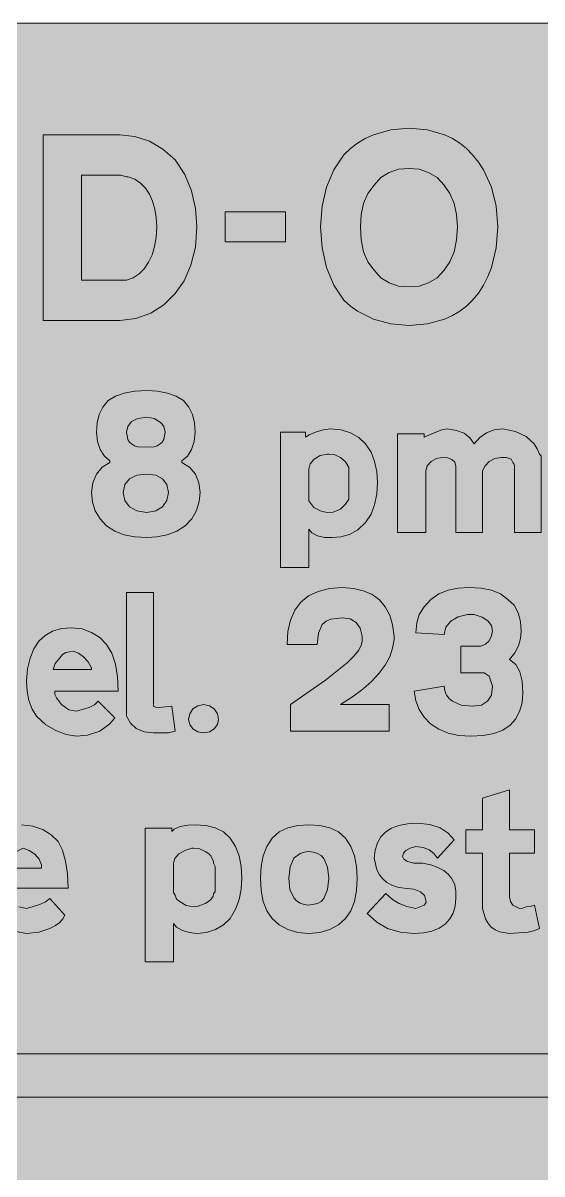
# Model space of a CAD drawing. Header units: metres. Extents: x 10 to 559, y 12 to 260.
# Drawn here: x 348.8 to 404.7, y 135.9 to 259.9 of the extents above; entities that cross this region are included whole.
import ezdxf

# ---------------------------------------------------------------- set-up
doc = ezdxf.new("R2010")
doc.units = ezdxf.units.M
doc.layers.add('FILL_BLACK_000000', color=7, linetype='Continuous', true_color=0x000000)
doc.layers.add('FILL_YELLOW_FFFF00', color=7, linetype='Continuous', true_color=0xffff00)

msp = doc.modelspace()

# ---------------------------------------------------------------- hatches: boundary and pattern name
at = {"layer": 'FILL_BLACK_000000', "true_color": 0x000000}
h = msp.add_hatch(color=7, dxfattribs=at)
h.dxf.hatch_style = 1
h.paths.add_polyline_path([(394.24, 247.88), (395.1, 247.48), (395.89, 246.99), (396.61, 246.39), (397.26, 245.7), (397.89, 244.92), (398.44, 244.09), (399.28, 242.23), (399.79, 240.18), (399.96, 237.96), (399.79, 235.71), (399.28, 233.59), (398.91, 232.61), (398.44, 231.68), (397.89, 230.82), (397.26, 230.04), (396.61, 229.41), (395.89, 228.86), (395.1, 228.39), (394.24, 228.01), (392.4, 227.51), (390.42, 227.34), (388.44, 227.51), (386.57, 228.01), (384.88, 228.86), (384.11, 229.41), (383.4, 230.04), (382.32, 231.68), (381.53, 233.59), (381.05, 235.71), (380.88, 237.96), (381.05, 240.18), (381.53, 242.23), (382.32, 244.09), (383.4, 245.7), (384.11, 246.39), (384.88, 246.99), (385.7, 247.48), (386.57, 247.88), (388.44, 248.41), (390.42, 248.58), (392.4, 248.41), (394.24, 247.88)])
h.paths.add_polyline_path([(395.26, 240.48), (394.8, 241.55), (394.2, 242.46), (393.43, 243.27), (392.51, 243.83), (391.49, 244.16), (390.42, 244.26), (389.27, 244.16), (388.26, 243.83), (387.38, 243.27), (386.64, 242.46), (385.96, 241.55), (385.51, 240.48), (385.27, 239.27), (385.2, 237.96), (385.27, 236.55), (385.51, 235.28), (385.96, 234.19), (386.64, 233.28), (387.38, 232.47), (388.26, 231.91), (389.27, 231.58), (390.42, 231.48), (391.49, 231.58), (392.51, 231.91), (393.43, 232.47), (394.2, 233.28), (394.8, 234.19), (395.26, 235.28), (395.54, 236.55), (395.64, 237.96), (395.54, 239.27), (395.26, 240.48)], flags=16)
h = msp.add_hatch(color=7, dxfattribs=at)
h.dxf.hatch_style = 1
h.paths.add_polyline_path([(351, 247.86), (359.28, 247.86), (360.89, 247.69), (362.45, 247.19), (363.91, 246.34), (365.22, 245.16), (366.27, 243.58), (367, 241.83), (367.42, 239.95), (367.56, 237.96), (367.4, 235.77), (366.93, 233.82), (366.19, 232.14), (365.22, 230.76), (364.01, 229.55), (362.59, 228.65), (360.99, 228.08), (359.28, 227.88), (351, 227.88), (351, 247.86)])
h.paths.add_polyline_path([(358.74, 232.2), (359.64, 232.2), (360, 232.2), (360.71, 232.48), (361.34, 232.9), (361.9, 233.45), (362.36, 234.14), (362.74, 234.94), (363.01, 235.85), (363.18, 236.86), (363.24, 237.96), (363.19, 238.95), (363.04, 239.87), (362.79, 240.71), (362.45, 241.47), (362.02, 242.13), (361.49, 242.67), (360.88, 243.08), (360.18, 243.36), (360.07, 243.36), (360, 243.36), (359.37, 243.52), (358.74, 243.54), (358.56, 243.54), (355.14, 243.54), (355.14, 232.2), (358.38, 232.2), (358.6, 232.2), (358.74, 232.2)], flags=16)
h = msp.add_hatch(color=7, dxfattribs=at)
h.dxf.hatch_style = 1
h.paths.add_polyline_path([(377.1, 239.58), (377.1, 236.34), (370.62, 236.34), (370.62, 239.58), (377.1, 239.58)])
h = msp.add_hatch(color=7, dxfattribs=at)
h.dxf.hatch_style = 1
h.paths.add_polyline_path([(358.72, 205.16), (357.84, 205.74), (357.13, 206.48), (356.62, 207.34), (356.32, 208.3), (356.22, 209.34), (356.35, 210.38), (356.74, 211.3), (357.36, 212.05), (358.2, 212.58), (358.2, 212.76), (357.6, 213.26), (357.14, 213.95), (356.86, 214.81), (356.76, 215.82), (356.83, 216.84), (357.05, 217.73), (357.44, 218.53), (358.02, 219.24), (358.79, 219.71), (359.75, 220.05), (360.88, 220.25), (362.16, 220.32), (363.34, 220.25), (364.41, 220.05), (365.35, 219.71), (366.12, 219.24), (366.7, 218.53), (367.09, 217.73), (367.31, 216.84), (367.38, 215.82), (367.28, 214.81), (367, 213.95), (366.54, 213.26), (365.94, 212.76), (365.94, 212.58), (366.78, 212.05), (367.4, 211.3), (367.79, 210.38), (367.92, 209.34), (367.82, 208.37), (367.51, 207.4), (367.01, 206.5), (366.3, 205.74), (365.4, 205.16), (364.36, 204.77), (363.26, 204.55), (362.16, 204.48), (360.88, 204.55), (359.73, 204.77), (358.72, 205.16)])
h.paths.add_polyline_path([(359.81, 210.18), (359.64, 209.34), (359.81, 208.47), (360.29, 207.79), (361.08, 207.34), (362.16, 207.18), (363.13, 207.34), (363.87, 207.79), (364.34, 208.47), (364.5, 209.34), (364.34, 210.18), (363.87, 210.8), (363.13, 211.19), (362.16, 211.32), (361.08, 211.19), (360.29, 210.8), (359.81, 210.18)], flags=16)
h.paths.add_polyline_path([(363.84, 216.71), (363.6, 216.9), (362.95, 217.3), (362.16, 217.44), (361.21, 217.31), (360.54, 216.97), (360.13, 216.45), (360, 215.82), (360.13, 215.05), (360.3, 214.76), (360.54, 214.56), (360.84, 214.35), (361.21, 214.24), (362.16, 214.2), (362.95, 214.24), (363.3, 214.35), (363.6, 214.56), (363.84, 214.76), (364, 215.05), (364.14, 215.82), (364, 216.43), (363.84, 216.71)], flags=16)
h = msp.add_hatch(color=7, dxfattribs=at)
h.dxf.hatch_style = 1
h.paths.add_polyline_path([(386.71, 207.99), (386.32, 206.98), (385.74, 206.1), (384.9, 205.32), (384.01, 204.82), (383.08, 204.56), (382.14, 204.48), (381.32, 204.47), (380.54, 204.66), (379.94, 204.99), (379.62, 205.38), (379.62, 201.24), (376.56, 201.24), (376.56, 215.82), (379.26, 215.82), (379.26, 215.28), (379.67, 215.55), (380.34, 215.82), (381.15, 216.07), (381.96, 216.18), (383.11, 216.08), (384.12, 215.77), (385, 215.27), (385.74, 214.56), (386.32, 213.69), (386.71, 212.69), (386.93, 211.6), (387, 210.42), (386.93, 209.14), (386.71, 207.99)])
h.paths.add_polyline_path([(383.04, 207.54), (383.56, 208.08), (383.94, 208.62), (383.94, 212.04), (383.56, 212.65), (383.04, 213.12), (382.34, 213.43), (381.78, 213.48), (381.6, 213.48), (380.84, 213.33), (380.21, 212.94), (379.78, 212.42), (379.62, 211.86), (379.62, 208.98), (379.62, 208.44), (380.16, 207.72), (380.95, 207.31), (381.6, 207.18), (382.25, 207.22), (383.04, 207.54)], flags=16)
h = msp.add_hatch(color=7, dxfattribs=at)
h.dxf.hatch_style = 1
h.paths.add_polyline_path([(399.06, 212.67), (398.6, 212.21), (398.34, 211.68), (398.34, 205.02), (395.46, 205.02), (395.46, 212.22), (395.34, 212.59), (395.01, 212.87), (394.55, 213.06), (394.02, 213.12), (393.36, 213), (392.78, 212.67), (392.37, 212.21), (392.22, 211.68), (392.22, 205.02), (389.16, 205.02), (389.16, 215.64), (392.04, 215.64), (392.04, 215.28), (393.3, 215.82), (393.93, 216.07), (394.56, 216.18), (395.54, 216), (396.34, 215.71), (396.96, 215.24), (397.44, 214.56), (398.04, 215.27), (398.77, 215.77), (399.59, 216.08), (400.5, 216.18), (401.88, 215.91), (403.02, 215.37), (403.89, 214.56), (404.22, 214.05), (404.46, 213.48), (404.64, 213.3), (404.64, 213.12), (404.64, 213.01), (404.64, 212.94), (404.64, 205.02), (401.76, 205.02), (401.76, 212.22), (401.74, 212.4), (401.58, 212.58), (401.4, 212.94), (400.86, 213.1), (400.32, 213.12), (399.66, 213), (399.06, 212.67)])
h = msp.add_hatch(color=7, dxfattribs=at)
h.dxf.hatch_style = 1
h.paths.add_polyline_path([(362.88, 186.48), (362.88, 186.3), (363.11, 186.2), (363.53, 186.16), (364.86, 186.3), (365.22, 183.6), (364.5, 183.42), (362.88, 183.42), (361.87, 183.55), (361.04, 183.91), (360.4, 184.48), (360, 185.22), (360, 185.76), (360, 198.54), (362.88, 198.54), (362.88, 186.48)])
h = msp.add_hatch(color=7, dxfattribs=at)
h.dxf.hatch_style = 1
h.paths.add_polyline_path([(388.26, 186.48), (388.26, 183.6), (377.64, 183.6), (377.64, 186.48), (381.41, 189.12), (383.74, 190.98), (384.47, 191.69), (384.96, 192.3), (385.25, 192.83), (385.38, 193.32), (385.38, 193.86), (385.14, 194.7), (384.71, 195.32), (384.06, 195.71), (383.22, 195.84), (382, 195.68), (381.5, 195.46), (381.06, 195.12), (380.66, 194.17), (380.52, 192.96), (377.28, 192.96), (377.37, 194.36), (377.65, 195.59), (378.12, 196.64), (378.76, 197.5), (379.6, 198.19), (380.62, 198.68), (381.83, 198.98), (383.22, 199.08), (384.43, 199), (385.51, 198.75), (386.44, 198.33), (387.22, 197.75), (387.86, 197.01), (388.33, 196.12), (388.65, 195.07), (388.8, 193.86), (388.8, 193.5), (388.65, 192.56), (388.33, 191.64), (387.85, 190.74), (387.2, 189.85), (386.4, 188.99), (385.43, 188.13), (384.31, 187.3), (383.04, 186.48), (388.26, 186.48)])
h = msp.add_hatch(color=7, dxfattribs=at)
h.dxf.hatch_style = 1
h.paths.add_polyline_path([(395.79, 183.15), (394.63, 183.41), (393.61, 183.84), (392.74, 184.41), (392.03, 185.12), (391.49, 185.95), (391.13, 186.88), (390.96, 187.92), (394.2, 188.46), (394.26, 187.95), (394.45, 187.51), (394.73, 187.14), (395.1, 186.84), (396.04, 186.43), (397.26, 186.3), (398.2, 186.43), (398.88, 186.84), (399.28, 187.51), (399.42, 188.46), (399.06, 189.54), (398.52, 189.9), (398.16, 189.9), (396, 189.9), (396, 192.78), (398.16, 192.78), (398.64, 192.98), (398.99, 193.32), (399.25, 193.79), (399.42, 194.4), (399.29, 195.01), (398.9, 195.5), (398.28, 195.89), (397.44, 196.2), (396.72, 196.2), (395.72, 195.94), (394.92, 195.46), (394.39, 194.81), (394.2, 194.04), (391.14, 194.22), (391.25, 195.28), (391.5, 196.2), (392.06, 197.01), (392.76, 197.82), (393.63, 198.4), (394.63, 198.79), (395.72, 199.01), (396.9, 199.08), (398.18, 199.01), (399.31, 198.79), (400.27, 198.4), (401.04, 197.82), (401.72, 197.18), (402.17, 196.38), (402.41, 195.44), (402.48, 194.4), (402.41, 193.59), (402.19, 192.8), (401.8, 192.05), (401.22, 191.34), (401.9, 190.8), (402.34, 190.01), (402.59, 188.99), (402.66, 187.74), (402.58, 186.66), (402.32, 185.72), (401.89, 184.91), (401.29, 184.25), (400.51, 183.73), (399.55, 183.36), (398.41, 183.14), (397.08, 183.06), (395.79, 183.15)])
h = msp.add_hatch(color=7, dxfattribs=at)
h.dxf.hatch_style = 1
h.paths.add_polyline_path([(352.28, 187.56), (352.44, 187.2), (352.98, 186.48), (353.79, 185.92), (354.6, 185.76), (355.97, 186.16), (356.55, 186.47), (356.94, 186.84), (358.74, 185.04), (358.2, 184.39), (357.12, 183.6), (355.79, 183.19), (354.6, 183.06), (353.49, 183.27), (352.37, 183.67), (351.28, 184.3), (350.28, 185.22), (349.81, 185.99), (349.47, 186.91), (349.27, 187.93), (349.2, 189), (349.33, 190.33), (349.6, 191.49), (350.01, 192.48), (350.55, 193.3), (351.22, 193.93), (352.03, 194.39), (352.98, 194.67), (354.06, 194.76), (355.21, 194.63), (356.22, 194.26), (357.1, 193.7), (357.84, 192.96), (358.42, 192.02), (358.81, 190.84), (359.03, 189.47), (359.1, 187.92), (352.26, 187.92), (352.28, 187.56)])
h.paths.add_polyline_path([(356.22, 190.44), (355.86, 191.08), (355.36, 191.61), (354.8, 192.01), (354.24, 192.24), (353.45, 192.08), (353.1, 191.86), (352.8, 191.52), (352.3, 190.89), (352.08, 190.26), (356.22, 190.26), (356.22, 190.44)], flags=16)
h = msp.add_hatch(color=7, dxfattribs=at)
h.dxf.hatch_style = 1
h.paths.add_polyline_path([(369.77, 184.33), (369.43, 183.87), (368.91, 183.54), (368.28, 183.42), (367.65, 183.54), (367.13, 183.87), (366.79, 184.33), (366.66, 184.86), (366.79, 185.49), (367.13, 186.01), (367.65, 186.35), (368.28, 186.48), (368.91, 186.35), (369.43, 186.01), (369.77, 185.49), (369.9, 184.86), (369.77, 184.33)])
h = msp.add_hatch(color=7, dxfattribs=at)
h.dxf.hatch_style = 1
h.paths.add_polyline_path([(403.92, 172.98), (403.92, 170.46), (401.22, 170.46), (401.22, 165.78), (401.33, 165.26), (401.58, 164.88), (402.3, 164.52), (402.66, 164.54), (403.02, 164.7), (403.47, 164.72), (403.92, 164.88), (404.46, 162.36), (403.95, 162.12), (403.25, 161.95), (401.22, 161.82), (400.16, 161.98), (399.68, 162.2), (399.24, 162.54), (398.9, 162.95), (398.66, 163.39), (398.34, 164.52), (398.34, 170.46), (396.54, 170.46), (396.54, 172.98), (398.34, 172.98), (398.34, 176.4), (401.22, 177.3), (401.22, 172.98), (403.92, 172.98)])
h = msp.add_hatch(color=7, dxfattribs=at)
h.dxf.hatch_style = 1
h.paths.add_polyline_path([(395.38, 164.77), (395.16, 164.02), (394.8, 163.38), (394.29, 162.83), (393.65, 162.4), (392.88, 162.08), (391.98, 161.89), (390.96, 161.82), (389.44, 161.95), (388.1, 162.36), (386.94, 163.03), (385.92, 163.98), (387.9, 166.14), (388.62, 165.46), (389.34, 165.06), (390.17, 164.72), (391.14, 164.52), (392.04, 164.88), (392.27, 165.15), (392.22, 165.42), (392.08, 165.92), (391.66, 166.32), (390.93, 166.58), (389.88, 166.68), (389.18, 166.8), (388.56, 167.01), (388.03, 167.31), (387.59, 167.69), (387.22, 168.15), (386.94, 168.68), (386.64, 169.92), (386.77, 170.81), (387.02, 171.57), (387.39, 172.22), (387.9, 172.75), (388.54, 173.17), (389.32, 173.46), (390.25, 173.64), (391.32, 173.7), (392.67, 173.57), (393.77, 173.2), (394.64, 172.64), (395.28, 171.9), (393.48, 169.92), (393.1, 170.44), (392.58, 170.82), (391.93, 171.07), (391.14, 171.18), (390.54, 171.01), (390.08, 170.77), (389.8, 170.47), (389.7, 170.1), (389.84, 169.83), (390.24, 169.56), (390.92, 169.4), (391.86, 169.38), (392.75, 169.2), (393.51, 168.94), (394.15, 168.6), (394.67, 168.16), (395.06, 167.65), (395.33, 167.05), (395.46, 166.37), (395.46, 165.6), (395.38, 164.77)])
h = msp.add_hatch(color=7, dxfattribs=at)
h.dxf.hatch_style = 1
h.paths.add_polyline_path([(347.04, 165.96), (347.58, 165.24), (348.39, 164.68), (349.2, 164.52), (350.66, 164.93), (351.25, 165.23), (351.72, 165.6), (353.34, 163.8), (353.14, 163.4), (352.8, 163.01), (352.33, 162.66), (351.72, 162.36), (350.53, 161.96), (349.2, 161.82), (348.1, 162.03), (346.99, 162.43), (345.96, 163.06), (345.06, 163.98), (344.48, 164.75), (344.09, 165.67), (343.87, 166.69), (343.8, 167.76), (343.99, 169.09), (344.31, 170.25), (344.74, 171.24), (345.28, 172.06), (345.95, 172.69), (346.74, 173.15), (347.64, 173.43), (348.66, 173.52), (349.91, 173.39), (350.98, 173.03), (351.87, 172.46), (352.62, 171.72), (353.09, 170.78), (353.43, 169.61), (353.63, 168.23), (353.7, 166.68), (346.86, 166.68), (347.04, 165.96)])
h.paths.add_polyline_path([(350.82, 169.2), (350.56, 169.84), (350.1, 170.37), (349.5, 170.77), (348.84, 171), (347.4, 170.28), (346.99, 169.65), (346.86, 169.02), (346.86, 168.84), (350.82, 168.84), (350.82, 169.2)], flags=16)
h = msp.add_hatch(color=7, dxfattribs=at)
h.dxf.hatch_style = 1
h.paths.add_polyline_path([(372.13, 165.47), (371.74, 164.42), (371.16, 163.44), (370.42, 162.73), (369.56, 162.23), (368.6, 161.92), (367.56, 161.82), (366.74, 161.91), (365.96, 162.16), (365.36, 162.5), (365.04, 162.9), (365.04, 158.76), (361.98, 158.76), (361.98, 173.16), (364.86, 173.16), (364.86, 172.8), (365.11, 173.07), (365.76, 173.34), (366.64, 173.5), (367.38, 173.52), (368.53, 173.45), (369.54, 173.21), (370.42, 172.76), (371.16, 172.08), (371.74, 171.2), (372.13, 170.19), (372.35, 169.04), (372.42, 167.76), (372.35, 166.58), (372.13, 165.47)])
h.paths.add_polyline_path([(368.46, 165.06), (368.83, 165.25), (369.11, 165.53), (369.3, 165.84), (369.36, 166.14), (369.54, 166.32), (369.54, 169.02), (369.36, 169.38), (369.36, 169.56), (369.05, 170.17), (368.8, 170.45), (368.46, 170.64), (367.76, 170.96), (367.2, 171), (367.02, 171), (366.26, 170.77), (365.63, 170.39), (365.2, 169.91), (365.04, 169.38), (365.04, 166.5), (365.06, 166.23), (365.22, 165.96), (365.36, 165.53), (365.76, 165.24), (366.41, 164.84), (367.2, 164.7), (367.7, 164.75), (368.46, 165.06)], flags=16)
h = msp.add_hatch(color=7, dxfattribs=at)
h.dxf.hatch_style = 1
h.paths.add_polyline_path([(384.55, 165.26), (384.16, 164.24), (383.58, 163.44), (382.81, 162.73), (381.87, 162.23), (380.8, 161.92), (379.62, 161.82), (378.44, 161.92), (377.37, 162.23), (376.43, 162.73), (375.66, 163.44), (375.08, 164.24), (374.69, 165.26), (374.47, 166.45), (374.4, 167.76), (374.47, 169.04), (374.69, 170.19), (375.08, 171.2), (375.66, 172.08), (376.43, 172.76), (377.37, 173.21), (378.44, 173.45), (379.62, 173.52), (380.8, 173.45), (381.87, 173.21), (382.81, 172.76), (383.58, 172.08), (384.16, 171.2), (384.55, 170.19), (384.77, 169.04), (384.84, 167.76), (384.77, 166.45), (384.55, 165.26)])
h.paths.add_polyline_path([(381.24, 169.88), (380.94, 170.2), (380.56, 170.44), (380.13, 170.59), (379.62, 170.64), (379.11, 170.58), (378.67, 170.42), (378, 169.92), (377.6, 168.98), (377.46, 167.76), (377.59, 166.55), (378, 165.65), (378.3, 165.32), (378.67, 165.08), (379.11, 164.93), (379.62, 164.88), (380.56, 165.04), (380.94, 165.26), (381.24, 165.6), (381.64, 166.55), (381.78, 167.76), (381.64, 168.97), (381.24, 169.88)], flags=16)
h = msp.add_hatch(color=7, dxfattribs=at)
h.dxf.hatch_style = 1
h.paths.add_polyline_path([(77.58, 139.32), (70.56, 139.32), (63.54, 146.52), (70.56, 153.54), (77.58, 153.54), (72.9, 148.86), (506.34, 148.86), (506.34, 144.18), (72.9, 144.18), (77.58, 139.32)])
at = {"layer": 'FILL_YELLOW_FFFF00', "true_color": 0xffff00}
h = msp.add_hatch(color=7, dxfattribs=at)
h.dxf.hatch_style = 1
h.paths.add_polyline_path([(553.87, 259.76), (555.21, 259.31), (556.42, 258.63), (557.46, 257.76), (558.3, 256.72), (558.92, 255.51), (559.31, 254.17), (559.44, 252.72), (559.44, 18.9), (559.4, 17.57), (559.29, 16.95), (559.08, 16.38), (558.41, 15.05), (557.46, 13.86), (556.32, 12.94), (555.08, 12.33), (553.76, 11.99), (552.42, 11.88), (17.46, 11.88), (16.12, 11.99), (14.81, 12.33), (13.56, 12.94), (12.42, 13.86), (11.48, 15.03), (10.8, 16.31), (10.4, 17.63), (10.26, 18.9), (10.26, 252.72), (10.4, 254.07), (10.8, 255.42), (11.48, 256.66), (12.42, 257.76), (13.52, 258.71), (14.76, 259.38), (16.11, 259.79), (17.46, 259.92), (552.42, 259.92), (553.87, 259.76)])

# ---------------------------------------------------------------- linework, layer by layer
at = {"layer": 'FILL_BLACK_000000', "lineweight": 0, "true_color": 0x000000}
for points in [[(394.24, 247.88), (395.1, 247.48), (395.89, 246.99), (396.61, 246.39), (397.26, 245.7), (397.89, 244.92), (398.44, 244.09), (399.28, 242.23), (399.79, 240.18), (399.96, 237.96), (399.79, 235.71), (399.28, 233.59), (398.91, 232.61), (398.44, 231.68), (397.89, 230.82), (397.26, 230.04), (396.61, 229.41), (395.89, 228.86), (395.1, 228.39), (394.24, 228.01), (392.4, 227.51), (390.42, 227.34), (388.44, 227.51), (386.57, 228.01), (384.88, 228.86), (384.11, 229.41), (383.4, 230.04), (382.32, 231.68), (381.53, 233.59), (381.05, 235.71), (380.88, 237.96), (381.05, 240.18), (381.53, 242.23), (382.32, 244.09), (383.4, 245.7), (384.11, 246.39), (384.88, 246.99), (385.7, 247.48), (386.57, 247.88), (388.44, 248.41), (390.42, 248.58), (392.4, 248.41)], [(351, 247.86), (359.28, 247.86), (360.89, 247.69), (362.45, 247.19), (363.91, 246.34), (365.22, 245.16), (366.27, 243.58), (367, 241.83), (367.42, 239.95), (367.56, 237.96), (367.4, 235.77), (366.93, 233.82), (366.19, 232.14), (365.22, 230.76), (364.01, 229.55), (362.59, 228.65), (360.99, 228.08), (359.28, 227.88), (351, 227.88)], [(358.74, 232.2), (359.64, 232.2), (360, 232.2), (360.71, 232.48), (361.34, 232.9), (361.9, 233.45), (362.36, 234.14), (362.74, 234.94), (363.01, 235.85), (363.18, 236.86), (363.24, 237.96), (363.19, 238.95), (363.04, 239.87), (362.79, 240.71), (362.45, 241.47), (362.02, 242.13), (361.49, 242.67), (360.88, 243.08), (360.18, 243.36), (360.07, 243.36), (360, 243.36), (359.37, 243.52), (358.74, 243.54), (358.56, 243.54), (355.14, 243.54), (355.14, 232.2), (358.38, 232.2), (358.6, 232.2)], [(395.26, 240.48), (394.8, 241.55), (394.2, 242.46), (393.43, 243.27), (392.51, 243.83), (391.49, 244.16), (390.42, 244.26), (389.27, 244.16), (388.26, 243.83), (387.38, 243.27), (386.64, 242.46), (385.96, 241.55), (385.51, 240.48), (385.27, 239.27), (385.2, 237.96), (385.27, 236.55), (385.51, 235.28), (385.96, 234.19), (386.64, 233.28), (387.38, 232.47), (388.26, 231.91), (389.27, 231.58), (390.42, 231.48), (391.49, 231.58), (392.51, 231.91), (393.43, 232.47), (394.2, 233.28), (394.8, 234.19), (395.26, 235.28), (395.54, 236.55), (395.64, 237.96), (395.54, 239.27)], [(377.1, 239.58), (377.1, 236.34), (370.62, 236.34), (370.62, 239.58)], [(358.72, 205.16), (357.84, 205.74), (357.13, 206.48), (356.62, 207.34), (356.32, 208.3), (356.22, 209.34), (356.35, 210.38), (356.74, 211.3), (357.36, 212.05), (358.2, 212.58), (358.2, 212.76), (357.6, 213.26), (357.14, 213.95), (356.86, 214.81), (356.76, 215.82), (356.83, 216.84), (357.05, 217.73), (357.44, 218.53), (358.02, 219.24), (358.79, 219.71), (359.75, 220.05), (360.88, 220.25), (362.16, 220.32), (363.34, 220.25), (364.41, 220.05), (365.35, 219.71), (366.12, 219.24), (366.7, 218.53), (367.09, 217.73), (367.31, 216.84), (367.38, 215.82), (367.28, 214.81), (367, 213.95), (366.54, 213.26), (365.94, 212.76), (365.94, 212.58), (366.78, 212.05), (367.4, 211.3), (367.79, 210.38), (367.92, 209.34), (367.82, 208.37), (367.51, 207.4), (367.01, 206.5), (366.3, 205.74), (365.4, 205.16), (364.36, 204.77), (363.26, 204.55), (362.16, 204.48), (360.88, 204.55), (359.73, 204.77)], [(363.84, 216.71), (363.6, 216.9), (362.95, 217.3), (362.16, 217.44), (361.21, 217.31), (360.54, 216.97), (360.13, 216.45), (360, 215.82), (360.13, 215.05), (360.3, 214.76), (360.54, 214.56), (360.84, 214.35), (361.21, 214.24), (362.16, 214.2), (362.95, 214.24), (363.3, 214.35), (363.6, 214.56), (363.84, 214.76), (364, 215.05), (364.14, 215.82), (364, 216.43)], [(386.71, 207.99), (386.32, 206.98), (385.74, 206.1), (384.9, 205.32), (384.01, 204.82), (383.08, 204.56), (382.14, 204.48), (381.32, 204.47), (380.54, 204.66), (379.94, 204.99), (379.62, 205.38), (379.62, 201.24), (376.56, 201.24), (376.56, 215.82), (379.26, 215.82), (379.26, 215.28), (379.67, 215.55), (380.34, 215.82), (381.15, 216.07), (381.96, 216.18), (383.11, 216.08), (384.12, 215.77), (385, 215.27), (385.74, 214.56), (386.32, 213.69), (386.71, 212.69), (386.93, 211.6), (387, 210.42), (386.93, 209.14)], [(399.06, 212.67), (398.6, 212.21), (398.34, 211.68), (398.34, 205.02), (395.46, 205.02), (395.46, 212.22), (395.34, 212.59), (395.01, 212.87), (394.55, 213.06), (394.02, 213.12), (393.36, 213), (392.78, 212.67), (392.37, 212.21), (392.22, 211.68), (392.22, 205.02), (389.16, 205.02), (389.16, 215.64), (392.04, 215.64), (392.04, 215.28), (393.3, 215.82), (393.93, 216.07), (394.56, 216.18), (395.54, 216), (396.34, 215.71), (396.96, 215.24), (397.44, 214.56), (398.04, 215.27), (398.77, 215.77), (399.59, 216.08), (400.5, 216.18), (401.88, 215.91), (403.02, 215.37), (403.89, 214.56), (404.22, 214.05), (404.46, 213.48), (404.64, 213.3), (404.64, 213.12), (404.64, 213.01), (404.64, 212.94), (404.64, 205.02), (401.76, 205.02), (401.76, 212.22), (401.74, 212.4), (401.58, 212.58), (401.4, 212.94), (400.86, 213.1), (400.32, 213.12), (399.66, 213)], [(383.04, 207.54), (383.56, 208.08), (383.94, 208.62), (383.94, 212.04), (383.56, 212.65), (383.04, 213.12), (382.34, 213.43), (381.78, 213.48), (381.6, 213.48), (380.84, 213.33), (380.21, 212.94), (379.78, 212.42), (379.62, 211.86), (379.62, 208.98), (379.62, 208.44), (380.16, 207.72), (380.95, 207.31), (381.6, 207.18), (382.25, 207.22)], [(359.81, 210.18), (359.64, 209.34), (359.81, 208.47), (360.29, 207.79), (361.08, 207.34), (362.16, 207.18), (363.13, 207.34), (363.87, 207.79), (364.34, 208.47), (364.5, 209.34), (364.34, 210.18), (363.87, 210.8), (363.13, 211.19), (362.16, 211.32), (361.08, 211.19), (360.29, 210.8)], [(362.88, 186.48), (362.88, 186.3), (363.11, 186.2), (363.53, 186.16), (364.86, 186.3), (365.22, 183.6), (364.5, 183.42), (362.88, 183.42), (361.87, 183.55), (361.04, 183.91), (360.4, 184.48), (360, 185.22), (360, 185.76), (360, 198.54), (362.88, 198.54)], [(388.26, 186.48), (388.26, 183.6), (377.64, 183.6), (377.64, 186.48), (381.41, 189.12), (383.74, 190.98), (384.47, 191.69), (384.96, 192.3), (385.25, 192.83), (385.38, 193.32), (385.38, 193.86), (385.14, 194.7), (384.71, 195.32), (384.06, 195.71), (383.22, 195.84), (382, 195.68), (381.5, 195.46), (381.06, 195.12), (380.66, 194.17), (380.52, 192.96), (377.28, 192.96), (377.37, 194.36), (377.65, 195.59), (378.12, 196.64), (378.76, 197.5), (379.6, 198.19), (380.62, 198.68), (381.83, 198.98), (383.22, 199.08), (384.43, 199), (385.51, 198.75), (386.44, 198.33), (387.22, 197.75), (387.86, 197.01), (388.33, 196.12), (388.65, 195.07), (388.8, 193.86), (388.8, 193.5), (388.65, 192.56), (388.33, 191.64), (387.85, 190.74), (387.2, 189.85), (386.4, 188.99), (385.43, 188.13), (384.31, 187.3), (383.04, 186.48)], [(395.79, 183.15), (394.63, 183.41), (393.61, 183.84), (392.74, 184.41), (392.03, 185.12), (391.49, 185.95), (391.13, 186.88), (390.96, 187.92), (394.2, 188.46), (394.26, 187.95), (394.45, 187.51), (394.73, 187.14), (395.1, 186.84), (396.04, 186.43), (397.26, 186.3), (398.2, 186.43), (398.88, 186.84), (399.28, 187.51), (399.42, 188.46), (399.06, 189.54), (398.52, 189.9), (398.16, 189.9), (396, 189.9), (396, 192.78), (398.16, 192.78), (398.64, 192.98), (398.99, 193.32), (399.25, 193.79), (399.42, 194.4), (399.29, 195.01), (398.9, 195.5), (398.28, 195.89), (397.44, 196.2), (396.72, 196.2), (395.72, 195.94), (394.92, 195.46), (394.39, 194.81), (394.2, 194.04), (391.14, 194.22), (391.25, 195.28), (391.5, 196.2), (392.06, 197.01), (392.76, 197.82), (393.63, 198.4), (394.63, 198.79), (395.72, 199.01), (396.9, 199.08), (398.18, 199.01), (399.31, 198.79), (400.27, 198.4), (401.04, 197.82), (401.72, 197.18), (402.17, 196.38), (402.41, 195.44), (402.48, 194.4), (402.41, 193.59), (402.19, 192.8), (401.8, 192.05), (401.22, 191.34), (401.9, 190.8), (402.34, 190.01), (402.59, 188.99), (402.66, 187.74), (402.58, 186.66), (402.32, 185.72), (401.89, 184.91), (401.29, 184.25), (400.51, 183.73), (399.55, 183.36), (398.41, 183.14), (397.08, 183.06)], [(352.28, 187.56), (352.44, 187.2), (352.98, 186.48), (353.79, 185.92), (354.6, 185.76), (355.97, 186.16), (356.55, 186.47), (356.94, 186.84), (358.74, 185.04), (358.2, 184.39), (357.12, 183.6), (355.79, 183.19), (354.6, 183.06), (353.49, 183.27), (352.37, 183.67), (351.28, 184.3), (350.28, 185.22), (349.81, 185.99), (349.47, 186.91), (349.27, 187.93), (349.2, 189), (349.33, 190.33), (349.6, 191.49), (350.01, 192.48), (350.55, 193.3), (351.22, 193.93), (352.03, 194.39), (352.98, 194.67), (354.06, 194.76), (355.21, 194.63), (356.22, 194.26), (357.1, 193.7), (357.84, 192.96), (358.42, 192.02), (358.81, 190.84), (359.03, 189.47), (359.1, 187.92), (352.26, 187.92)], [(356.22, 190.44), (355.86, 191.08), (355.36, 191.61), (354.8, 192.01), (354.24, 192.24), (353.45, 192.08), (353.1, 191.86), (352.8, 191.52), (352.3, 190.89), (352.08, 190.26), (356.22, 190.26)], [(369.77, 184.33), (369.43, 183.87), (368.91, 183.54), (368.28, 183.42), (367.65, 183.54), (367.13, 183.87), (366.79, 184.33), (366.66, 184.86), (366.79, 185.49), (367.13, 186.01), (367.65, 186.35), (368.28, 186.48), (368.91, 186.35), (369.43, 186.01), (369.77, 185.49), (369.9, 184.86)], [(403.92, 172.98), (403.92, 170.46), (401.22, 170.46), (401.22, 165.78), (401.33, 165.26), (401.58, 164.88), (402.3, 164.52), (402.66, 164.54), (403.02, 164.7), (403.47, 164.72), (403.92, 164.88), (404.46, 162.36), (403.95, 162.12), (403.25, 161.95), (401.22, 161.82), (400.16, 161.98), (399.68, 162.2), (399.24, 162.54), (398.9, 162.95), (398.66, 163.39), (398.34, 164.52), (398.34, 170.46), (396.54, 170.46), (396.54, 172.98), (398.34, 172.98), (398.34, 176.4), (401.22, 177.3), (401.22, 172.98)], [(395.38, 164.77), (395.16, 164.02), (394.8, 163.38), (394.29, 162.83), (393.65, 162.4), (392.88, 162.08), (391.98, 161.89), (390.96, 161.82), (389.44, 161.95), (388.1, 162.36), (386.94, 163.03), (385.92, 163.98), (387.9, 166.14), (388.62, 165.46), (389.34, 165.06), (390.17, 164.72), (391.14, 164.52), (392.04, 164.88), (392.27, 165.15), (392.22, 165.42), (392.08, 165.92), (391.66, 166.32), (390.93, 166.58), (389.88, 166.68), (389.18, 166.8), (388.56, 167.01), (388.03, 167.31), (387.59, 167.69), (387.22, 168.15), (386.94, 168.68), (386.64, 169.92), (386.77, 170.81), (387.02, 171.57), (387.39, 172.22), (387.9, 172.75), (388.54, 173.17), (389.32, 173.46), (390.25, 173.64), (391.32, 173.7), (392.67, 173.57), (393.77, 173.2), (394.64, 172.64), (395.28, 171.9), (393.48, 169.92), (393.1, 170.44), (392.58, 170.82), (391.93, 171.07), (391.14, 171.18), (390.54, 171.01), (390.08, 170.77), (389.8, 170.47), (389.7, 170.1), (389.84, 169.83), (390.24, 169.56), (390.92, 169.4), (391.86, 169.38), (392.75, 169.2), (393.51, 168.94), (394.15, 168.6), (394.67, 168.16), (395.06, 167.65), (395.33, 167.05), (395.46, 166.37), (395.46, 165.6)], [(372.13, 165.47), (371.74, 164.42), (371.16, 163.44), (370.42, 162.73), (369.56, 162.23), (368.6, 161.92), (367.56, 161.82), (366.74, 161.91), (365.96, 162.16), (365.36, 162.5), (365.04, 162.9), (365.04, 158.76), (361.98, 158.76), (361.98, 173.16), (364.86, 173.16), (364.86, 172.8), (365.11, 173.07), (365.76, 173.34), (366.64, 173.5), (367.38, 173.52), (368.53, 173.45), (369.54, 173.21), (370.42, 172.76), (371.16, 172.08), (371.74, 171.2), (372.13, 170.19), (372.35, 169.04), (372.42, 167.76), (372.35, 166.58)], [(384.55, 165.26), (384.16, 164.24), (383.58, 163.44), (382.81, 162.73), (381.87, 162.23), (380.8, 161.92), (379.62, 161.82), (378.44, 161.92), (377.37, 162.23), (376.43, 162.73), (375.66, 163.44), (375.08, 164.24), (374.69, 165.26), (374.47, 166.45), (374.4, 167.76), (374.47, 169.04), (374.69, 170.19), (375.08, 171.2), (375.66, 172.08), (376.43, 172.76), (377.37, 173.21), (378.44, 173.45), (379.62, 173.52), (380.8, 173.45), (381.87, 173.21), (382.81, 172.76), (383.58, 172.08), (384.16, 171.2), (384.55, 170.19), (384.77, 169.04), (384.84, 167.76), (384.77, 166.45)], [(350.82, 169.2), (350.56, 169.84), (350.1, 170.37), (349.5, 170.77), (348.84, 171), (347.4, 170.28), (346.99, 169.65), (346.86, 169.02), (346.86, 168.84), (350.82, 168.84)], [(368.46, 165.06), (368.83, 165.25), (369.11, 165.53), (369.3, 165.84), (369.36, 166.14), (369.54, 166.32), (369.54, 169.02), (369.36, 169.38), (369.36, 169.56), (369.05, 170.17), (368.8, 170.45), (368.46, 170.64), (367.76, 170.96), (367.2, 171), (367.02, 171), (366.26, 170.77), (365.63, 170.39), (365.2, 169.91), (365.04, 169.38), (365.04, 166.5), (365.06, 166.23), (365.22, 165.96), (365.36, 165.53), (365.76, 165.24), (366.41, 164.84), (367.2, 164.7), (367.7, 164.75)], [(381.24, 169.88), (380.94, 170.2), (380.56, 170.44), (380.13, 170.59), (379.62, 170.64), (379.11, 170.58), (378.67, 170.42), (378, 169.92), (377.6, 168.98), (377.46, 167.76), (377.59, 166.55), (378, 165.65), (378.3, 165.32), (378.67, 165.08), (379.11, 164.93), (379.62, 164.88), (380.56, 165.04), (380.94, 165.26), (381.24, 165.6), (381.64, 166.55), (381.78, 167.76), (381.64, 168.97)], [(77.58, 139.32), (70.56, 139.32), (63.54, 146.52), (70.56, 153.54), (77.58, 153.54), (72.9, 148.86), (506.34, 148.86), (506.34, 144.18), (72.9, 144.18)]]:
    msp.add_lwpolyline(points, close=True, dxfattribs=at)
for points in [[(348.66, 173.52), (349.91, 173.39), (350.98, 173.03), (351.87, 172.46), (352.62, 171.72), (353.09, 170.78), (353.43, 169.61), (353.63, 168.23), (353.7, 166.68), (346.86, 166.68)], [(348.39, 164.68), (349.2, 164.52), (350.66, 164.93), (351.25, 165.23), (351.72, 165.6), (353.34, 163.8), (353.14, 163.4), (352.8, 163.01), (352.33, 162.66), (351.72, 162.36), (350.53, 161.96), (349.2, 161.82), (348.1, 162.03)]]:
    msp.add_lwpolyline(points, dxfattribs=at)
at = {"layer": 'FILL_YELLOW_FFFF00', "lineweight": 0, "true_color": 0xffff00}
msp.add_lwpolyline([(17.46, 259.92), (552.42, 259.92), (553.87, 259.76), (555.21, 259.31), (556.42, 258.63), (557.46, 257.76), (558.3, 256.72), (558.92, 255.51), (559.31, 254.17), (559.44, 252.72), (559.44, 18.9), (559.4, 17.57), (559.29, 16.95), (559.08, 16.38), (558.41, 15.05), (557.46, 13.86), (556.32, 12.94), (555.08, 12.33), (553.76, 11.99), (552.42, 11.88), (17.46, 11.88)], dxfattribs=at)

doc.saveas('drawing.dxf')
